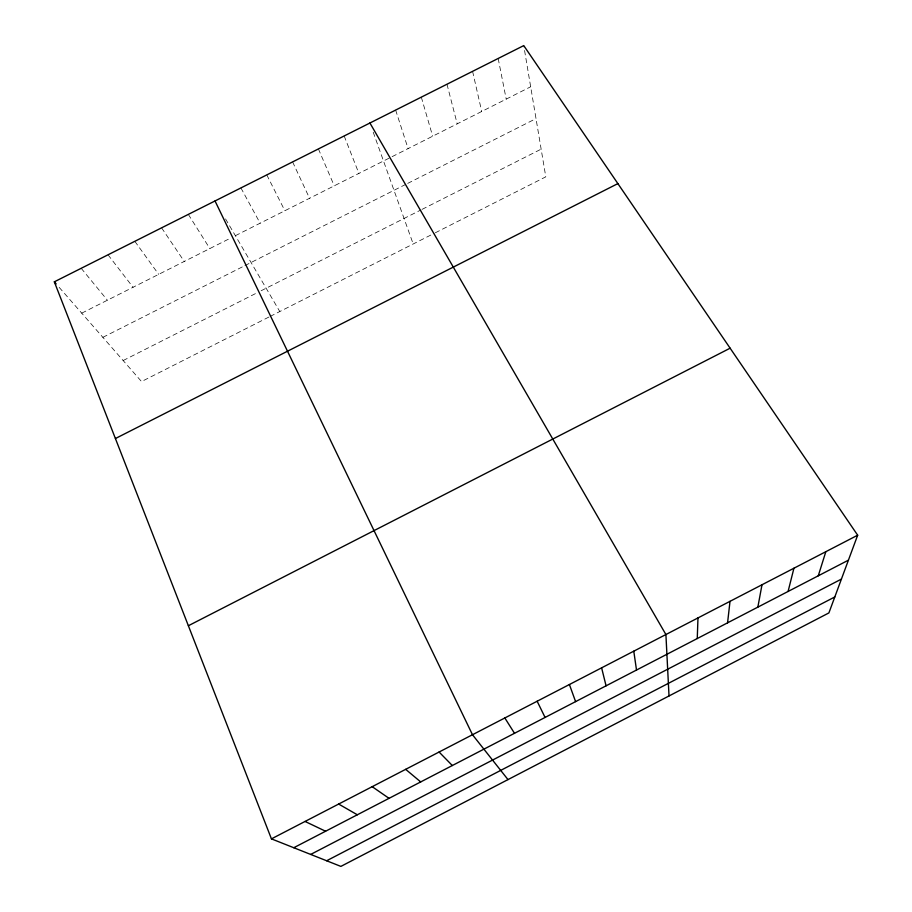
<?xml version="1.0" encoding="UTF-8"?>
<svg xmlns="http://www.w3.org/2000/svg" width="912" height="912" viewBox="0 0 912 912"><rect width="100%" height="100%" fill="white"/><g stroke="black" fill="none" stroke-linecap="round" stroke-linejoin="round"><path stroke-width="0.68" stroke-dasharray="4.56 3.42" d="M123.143 360.536L256.135 293.276M261.14 290.746L420.945 209.931M422.142 209.327L541.147 149.146M268.903 317.045L141.531 381.558L57.98 286.003M270.112 316.441L434.112 233.392M435.343 232.765L545.798 176.837L523.75 45.6M81.727 313.158L230.508 238.135M235.376 235.684L390.883 157.274M392.114 156.659L530.67 86.788M102.862 337.337L243.686 266.224M244.918 265.597L406.49 184.007M407.732 183.38L536.017 118.606M81.191 268.299L107.411 300.208M108.026 254.801L133.061 287.28M134.828 241.315L158.677 274.352M161.595 227.852L184.27 261.448M188.328 214.388L209.84 248.566M225.549 218.914L279.79 311.539M240.916 187.929L260.125 223.201M266.783 174.91L284.863 210.729M292.604 161.914L309.556 198.28M318.413 148.93L334.237 185.831M344.177 135.968L358.883 173.405M373.202 132.183L413.193 243.983M395.637 110.067L408.097 148.588M421.31 97.151L432.664 136.207M446.971 84.235L457.208 123.827M472.587 71.341L481.718 111.469M498.18 58.471L506.206 99.123"/><path stroke-width="1.37" d="M697.258 638.548L697.976 617.926M727.571 622.828L730.01 601.339M757.849 607.141L761.999 584.763M788.082 591.466L793.93 568.222M818.269 575.814L825.827 551.703M857.668 535.207L828.894 612.921L340.871 866.4L271.434 838.869L54.332 281.819L523.75 45.6L857.668 535.207L271.434 838.869M293.778 847.727L848.422 560.173M310.684 854.43L841.411 579.097M326.644 860.757L834.799 596.961M188.374 625.735L730.124 348.19M115.414 438.535L617.869 183.608M305.075 821.45L325.584 831.242M338.648 804.053L357.333 814.781M372.187 786.68L389.048 798.342M405.669 769.34L420.706 781.926M439.094 752.024L452.329 765.533M54.332 281.819L56.156 283.906M507.995 779.6L472.484 734.73L215.027 200.959M504.838 717.972L514.505 733.294M369.919 123.006L665.908 634.535L669.02 695.959M537.145 701.237L545.068 717.448M569.407 684.524L575.597 701.624M601.612 667.835L606.07 685.824M633.783 651.179L636.508 670.046"/></g></svg>
